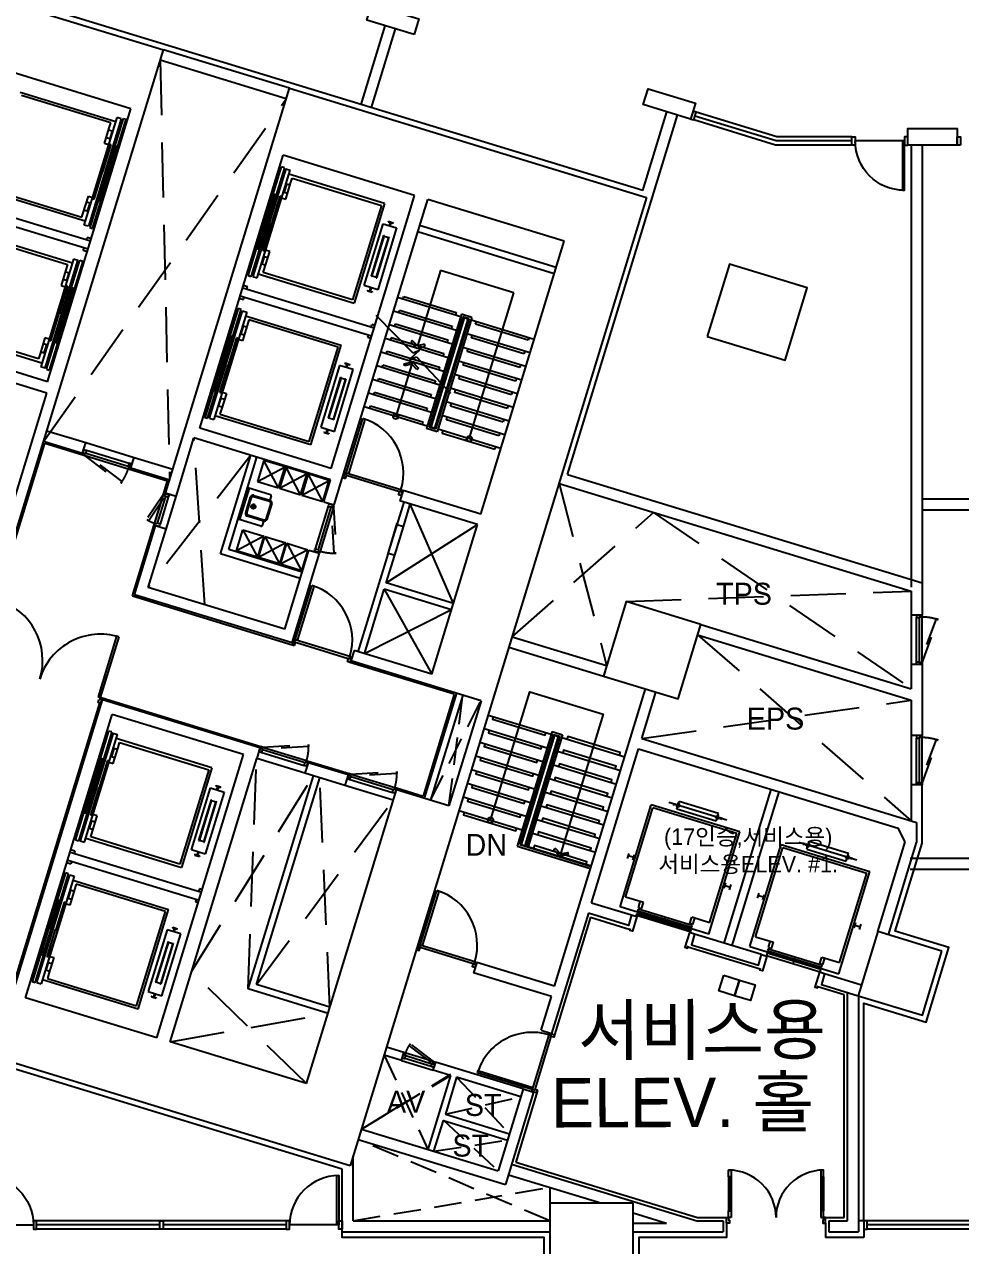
# Model space of a CAD drawing. Header units: millimetres. Extents: x -7448 to 427567, y 91657 to 341328.
# Drawn here: x 177485 to 194532, y 212992 to 235239 of the extents above; entities that cross this region are included whole.
import ezdxf
from ezdxf.enums import TextEntityAlignment as Align

# ---------------------------------------------------------------- set-up
doc = ezdxf.new("R2010")
doc.units = ezdxf.units.MM
doc.header["$LTSCALE"] = 500
doc.header["$MEASUREMENT"] = 0
for name, pattern in [('HID', [2.6, 1.6, -1]), ('HIDDEN', [2, 1, -1]), ('HOON1', [3, 2, -1])]:
    doc.linetypes.add(name, pattern=pattern)
doc.layers.add('e-plan', color=9, linetype='CONTINUOUS')
doc.styles.add('돋움', font='Dotum.ttf')

# ---------------------------------------------------------------- blocks, each defined once
blk = doc.blocks.new('2F 코어')
at = {"layer": 'e-plan'}
for p, q in [((-241600, -21527), (-235097, -23515)), ((-237918, -32743), (-235097, -23515)), ((-235687, -24589), (-238078, -23858)), ((-235058, -31594), (-232802, -24216)), ((-232802, -24216), (-226299, -26205)), ((-237707, -24285), (-235963, -24819)), ((-236054, -24843), (-237680, -24346)), ((-237207, -29562), (-235687, -24589)), ((-236540, -26707), (-235941, -24747)), ((-235863, -24771), (-236462, -26731)), ((-235830, -24765), (-236438, -26754)), ((-236385, -26770), (-235777, -24781)), ((-236082, -24934), (-236054, -24843)), ((-235863, -24771), (-235941, -24747)), ((-235830, -24765), (-235777, -24781)), ((-236171, -25225), (-236082, -24934)), ((-236074, -25137), (-236138, -25118)), ((-236094, -24974), (-236030, -24994)), ((-236030, -24994), (-236074, -25137)), ((-236236, -25728), (-236084, -25231)), ((-236053, -25241), (-236205, -25737)), ((-236095, -25249), (-236171, -25225)), ((-236121, -25763), (-235969, -25266)), ((-235939, -25276), (-236090, -25772)), ((-236084, -25231), (-236053, -25241)), ((-235969, -25266), (-235939, -25276)), ((-234434, -30410), (-232914, -25437)), ((-230523, -26168), (-232914, -25437)), ((-236236, -25729), (-236388, -26226)), ((-236357, -26235), (-236206, -25739)), ((-236122, -25765), (-236273, -26261)), ((-236243, -26270), (-236091, -25774)), ((-236205, -25737), (-236236, -25728)), ((-236206, -25739), (-236236, -25729)), ((-236091, -25774), (-236122, -25765)), ((-236090, -25772), (-236121, -25763)), ((-233555, -27636), (-232946, -25647)), ((-232894, -25663), (-233502, -27652)), ((-232869, -25686), (-233469, -27646)), ((-233390, -27670), (-232791, -25710)), ((-232894, -25663), (-232946, -25647)), ((-232869, -25686), (-232791, -25710)), ((-231069, -26315), (-232813, -25782)), ((-232855, -25965), (-232899, -26108)), ((-232868, -26235), (-232779, -25944)), ((-232791, -25984), (-232855, -25965)), ((-232779, -25944), (-232751, -25853)), ((-232751, -25853), (-231125, -26350)), ((-236519, -26636), (-238263, -26102)), ((-238206, -26067), (-236580, -26564)), ((-236568, -26524), (-236463, -26182)), ((-236463, -26182), (-236387, -26205)), ((-236388, -26226), (-236357, -26235)), ((-233089, -26147), (-233241, -26643)), ((-233210, -26653), (-233058, -26156)), ((-232974, -26182), (-233126, -26678)), ((-233095, -26688), (-232943, -26191)), ((-233058, -26156), (-233089, -26147)), ((-232943, -26191), (-232974, -26182)), ((-232945, -26212), (-232868, -26235)), ((-232899, -26108), (-232835, -26128)), ((-230629, -26515), (-230523, -26168)), ((-230387, -26579), (-230284, -26241)), ((-227797, -27001), (-230284, -26241)), ((-226299, -26205), (-229120, -35433)), ((-236469, -27147), (-238860, -26416)), ((-236425, -27004), (-238816, -26273)), ((-236540, -26433), (-236476, -26452)), ((-236432, -26309), (-236496, -26289)), ((-236476, -26452), (-236432, -26309)), ((-236273, -26261), (-236243, -26270)), ((-231125, -26350), (-231652, -28071)), ((-231069, -26315), (-231624, -28132)), ((-236580, -26564), (-236568, -26524)), ((-233393, -27141), (-233241, -26645)), ((-233211, -26655), (-233362, -27151)), ((-233278, -27177), (-233126, -26680)), ((-233096, -26690), (-233248, -27186)), ((-233241, -26643), (-233210, -26653)), ((-233241, -26645), (-233211, -26655)), ((-233126, -26678), (-233095, -26688)), ((-233126, -26680), (-233096, -26690)), ((-232043, -31141), (-230629, -26515)), ((-231863, -31405), (-230387, -26579)), ((-231442, -27811), (-231097, -26683)), ((-231097, -26683), (-230849, -26759)), ((-230996, -26644), (-230995, -26639)), ((-230995, -26639), (-230910, -26665)), ((-230995, -26647), (-230963, -26660)), ((-230978, -26708), (-230968, -26678)), ((-230968, -26678), (-230964, -26676)), ((-230964, -26676), (-230961, -26664)), ((-230963, -26660), (-230961, -26664)), ((-230962, -26712), (-230953, -26683)), ((-230955, -26679), (-230952, -26667)), ((-230953, -26683), (-230955, -26679)), ((-230948, -26664), (-230952, -26667)), ((-230948, -26664), (-230914, -26672)), ((-230911, -26670), (-230910, -26665)), ((-236752, -27401), (-238497, -26867)), ((-236462, -26731), (-236540, -26707)), ((-236438, -26754), (-236385, -26770)), ((-231307, -27641), (-231080, -26899)), ((-231299, -27644), (-231072, -26901)), ((-230849, -26759), (-231194, -27887)), ((-231080, -26899), (-231072, -26901)), ((-231075, -26909), (-230994, -26934)), ((-230977, -26709), (-230978, -26708)), ((-230977, -26709), (-230963, -26713)), ((-230963, -26713), (-230962, -26712)), ((-227979, -27594), (-230465, -26834)), ((-227944, -27479), (-230430, -26719)), ((-238469, -26928), (-236844, -27425)), ((-236555, -27173), (-236541, -27125)), ((-236497, -26982), (-236482, -26934)), ((-236411, -26956), (-236482, -26934)), ((-233362, -27151), (-233393, -27141)), ((-231219, -27668), (-230992, -26926)), ((-231211, -27670), (-230984, -26928)), ((-230992, -26926), (-230984, -26928)), ((-229318, -31974), (-227797, -27001)), ((-236731, -27329), (-237330, -29289)), ((-237251, -29313), (-236652, -27353)), ((-237227, -29336), (-236619, -27347)), ((-236566, -27363), (-237175, -29352)), ((-236652, -27353), (-236731, -27329)), ((-236619, -27347), (-236566, -27363)), ((-236484, -27195), (-236555, -27173)), ((-233301, -27423), (-233257, -27280)), ((-233248, -27186), (-233278, -27177)), ((-233265, -27534), (-233160, -27192)), ((-233257, -27280), (-233193, -27299)), ((-233160, -27192), (-233237, -27168)), ((-236856, -27465), (-236961, -27808)), ((-236884, -27556), (-236820, -27576)), ((-236820, -27576), (-236864, -27720)), ((-236844, -27425), (-236856, -27465)), ((-233237, -27443), (-233301, -27423)), ((-233277, -27574), (-233265, -27534)), ((-231652, -28071), (-233277, -27574)), ((-230052, -27535), (-230472, -28908)), ((-228713, -27945), (-230052, -27535)), ((-236961, -27808), (-236884, -27831)), ((-236864, -27720), (-236928, -27700)), ((-233637, -27804), (-233566, -27826)), ((-233502, -27652), (-233555, -27636)), ((-233469, -27646), (-233390, -27670)), ((-233368, -27599), (-231624, -28132)), ((-231307, -27641), (-231299, -27644)), ((-231297, -27636), (-231217, -27660)), ((-231219, -27668), (-231211, -27670)), ((-237025, -28310), (-236873, -27813)), ((-236843, -27823), (-236995, -28319)), ((-236910, -28345), (-236759, -27848)), ((-236728, -27858), (-236880, -28354)), ((-236873, -27813), (-236843, -27823)), ((-236759, -27848), (-236728, -27858)), ((-233696, -27995), (-231305, -28726)), ((-233652, -27852), (-231261, -28583)), ((-233639, -28065), (-233624, -28017)), ((-233580, -27874), (-233566, -27826)), ((-231194, -27887), (-231442, -27811)), ((-231380, -27899), (-231382, -27905)), ((-231382, -27905), (-231297, -27931)), ((-231377, -27898), (-231344, -27905)), ((-231344, -27905), (-231340, -27903)), ((-231336, -27891), (-231340, -27903)), ((-231329, -27857), (-231338, -27887)), ((-231338, -27887), (-231336, -27891)), ((-231327, -27894), (-231331, -27906)), ((-231328, -27910), (-231331, -27906)), ((-231328, -27857), (-231329, -27857)), ((-231328, -27857), (-231314, -27861)), ((-231328, -27910), (-231296, -27922)), ((-231323, -27892), (-231327, -27894)), ((-231314, -27862), (-231323, -27892)), ((-231314, -27861), (-231314, -27862)), ((-231295, -27925), (-231297, -27931)), ((-229683, -28380), (-230831, -28029)), ((-230735, -28059), (-230720, -28011)), ((-230720, -28011), (-229764, -28303)), ((-229526, -30603), (-228713, -27945)), ((-233736, -28229), (-234344, -30218)), ((-234291, -30234), (-233683, -28245)), ((-233683, -28245), (-233736, -28229)), ((-233710, -28043), (-233639, -28065)), ((-237026, -28311), (-237177, -28808)), ((-237147, -28817), (-236995, -28321)), ((-236911, -28347), (-237063, -28843)), ((-237032, -28852), (-236880, -28356)), ((-236995, -28321), (-237026, -28311)), ((-236995, -28319), (-237025, -28310)), ((-236880, -28356), (-236911, -28347)), ((-236880, -28354), (-236910, -28345)), ((-234258, -30228), (-233659, -28268)), ((-233580, -28292), (-234180, -30252)), ((-233659, -28268), (-233580, -28292)), ((-233553, -28475), (-233657, -28817)), ((-233602, -28364), (-231858, -28897)), ((-233541, -28435), (-233553, -28475)), ((-231915, -28932), (-233541, -28435)), ((-231227, -28351), (-230556, -29035)), ((-229759, -28629), (-230907, -28278)), ((-230811, -28307), (-230796, -28259)), ((-230796, -28259), (-229840, -28552)), ((-229668, -28332), (-230306, -30417)), ((-229642, -28382), (-230256, -30391)), ((-229621, -28399), (-230229, -30388)), ((-229554, -28420), (-230162, -30409)), ((-229527, -28417), (-230141, -30426)), ((-229477, -28391), (-230114, -30476)), ((-229764, -28303), (-229779, -28351)), ((-229477, -28391), (-229668, -28332)), ((-229621, -28399), (-229645, -28392)), ((-229527, -28417), (-229642, -28382)), ((-229554, -28420), (-229621, -28399)), ((-229530, -28427), (-229554, -28420)), ((-228344, -28790), (-229492, -28439)), ((-229411, -28516), (-229396, -28468)), ((-239052, -28684), (-237308, -29218)), ((-237370, -29146), (-238996, -28649)), ((-233645, -28547), (-233689, -28690)), ((-233689, -28690), (-233625, -28710)), ((-233581, -28566), (-233645, -28547)), ((-231314, -28567), (-231299, -28519)), ((-231247, -28535), (-231299, -28519)), ((-229835, -28878), (-230983, -28527)), ((-230887, -28556), (-230872, -28508)), ((-230872, -28508), (-229916, -28801)), ((-229840, -28552), (-229855, -28600)), ((-229697, -28648), (-229721, -28641)), ((-229606, -28676), (-229630, -28668)), ((-228420, -29038), (-229568, -28687)), ((-228454, -28808), (-229411, -28516)), ((-237207, -29562), (-239598, -28831)), ((-237253, -28764), (-237342, -29055)), ((-237222, -28891), (-237286, -28871)), ((-237266, -29034), (-237222, -28891)), ((-237176, -28787), (-237253, -28764)), ((-237177, -28808), (-237147, -28817)), ((-237063, -28843), (-237032, -28852)), ((-233878, -28729), (-234030, -29225)), ((-233999, -29235), (-233848, -28738)), ((-233763, -28764), (-233915, -29260)), ((-233885, -29270), (-233733, -28773)), ((-233848, -28738), (-233878, -28729)), ((-233733, -28773), (-233763, -28764)), ((-233657, -28817), (-233734, -28794)), ((-232414, -30714), (-231858, -28897)), ((-231372, -28758), (-231358, -28710)), ((-231320, -28774), (-231372, -28758)), ((-229911, -29126), (-231059, -28775)), ((-230963, -28805), (-230948, -28757)), ((-230948, -28757), (-229992, -29049)), ((-230564, -28811), (-230592, -28837)), ((-230592, -28837), (-230485, -28951)), ((-230472, -28908), (-230564, -28811)), ((-230485, -28951), (-230329, -28918)), ((-230341, -28879), (-230472, -28908)), ((-230329, -28918), (-230341, -28879)), ((-229916, -28801), (-229931, -28848)), ((-229773, -28897), (-229797, -28889)), ((-229682, -28924), (-229706, -28917)), ((-229487, -28764), (-229472, -28717)), ((-228530, -29057), (-229487, -28764)), ((-228440, -28760), (-228454, -28808)), ((-237218, -29768), (-239704, -29008)), ((-237342, -29055), (-237370, -29146)), ((-237330, -29015), (-237266, -29034)), ((-232441, -30653), (-231915, -28932)), ((-229987, -29375), (-231135, -29024)), ((-231039, -29053), (-231024, -29005)), ((-231024, -29005), (-230068, -29298)), ((-230430, -28986), (-230613, -29156)), ((-230613, -29156), (-230488, -29108)), ((-230556, -29035), (-230430, -28986)), ((-230488, -29108), (-229871, -29769)), ((-229992, -29049), (-230007, -29097)), ((-229849, -29145), (-229873, -29138)), ((-228496, -29287), (-229644, -28936)), ((-229563, -29013), (-229548, -28965)), ((-228606, -29305), (-229563, -29013)), ((-228516, -29009), (-228530, -29057)), ((-237251, -29313), (-237330, -29289)), ((-237227, -29336), (-237175, -29352)), ((-234182, -29723), (-234031, -29227)), ((-234000, -29237), (-234152, -29733)), ((-234068, -29759), (-233916, -29262)), ((-233885, -29272), (-234037, -29768)), ((-234031, -29227), (-234000, -29237)), ((-234030, -29225), (-233999, -29235)), ((-233916, -29262), (-233885, -29272)), ((-233915, -29260), (-233885, -29270)), ((-231887, -29265), (-232232, -30393)), ((-231983, -30469), (-231638, -29341)), ((-231638, -29341), (-231887, -29265)), ((-231786, -29226), (-231784, -29221)), ((-231784, -29221), (-231699, -29247)), ((-231784, -29229), (-231752, -29242)), ((-231767, -29290), (-231758, -29260)), ((-231766, -29291), (-231767, -29290)), ((-231766, -29291), (-231753, -29295)), ((-231758, -29260), (-231754, -29258)), ((-231754, -29258), (-231750, -29246)), ((-231753, -29295), (-231752, -29294)), ((-231752, -29242), (-231750, -29246)), ((-231752, -29294), (-231743, -29265)), ((-231745, -29261), (-231741, -29249)), ((-231743, -29265), (-231745, -29261)), ((-231737, -29246), (-231741, -29249)), ((-231737, -29246), (-231704, -29254)), ((-231701, -29252), (-231699, -29247)), ((-230063, -29623), (-231211, -29273)), ((-231115, -29302), (-231100, -29254)), ((-231100, -29254), (-230144, -29546)), ((-230561, -29199), (-230865, -30194)), ((-230713, -29234), (-230561, -29199)), ((-230704, -29271), (-230713, -29234)), ((-230574, -29242), (-230704, -29271)), ((-230482, -29339), (-230574, -29242)), ((-230561, -29199), (-230450, -29314)), ((-230450, -29314), (-230482, -29339)), ((-230068, -29298), (-230083, -29346)), ((-229758, -29173), (-229782, -29166)), ((-228572, -29536), (-229720, -29185)), ((-229639, -29262), (-229624, -29214)), ((-228682, -29554), (-229639, -29262)), ((-228592, -29258), (-228606, -29305)), ((-231869, -29481), (-232096, -30223)), ((-231862, -29483), (-232089, -30226)), ((-231781, -29508), (-232008, -30250)), ((-231774, -29510), (-232001, -30252)), ((-231869, -29481), (-231862, -29483)), ((-231864, -29491), (-231784, -29516)), ((-231781, -29508), (-231774, -29510)), ((-230139, -29872), (-231287, -29521)), ((-231191, -29551), (-231176, -29503)), ((-231176, -29503), (-230220, -29795)), ((-230144, -29546), (-230159, -29594)), ((-229925, -29394), (-229949, -29387)), ((-229834, -29422), (-229858, -29414)), ((-228648, -29784), (-229796, -29433)), ((-229715, -29510), (-229700, -29463)), ((-228758, -29803), (-229715, -29510)), ((-228668, -29506), (-228682, -29554)), ((-238051, -32493), (-237218, -29768)), ((-234152, -29733), (-234182, -29723)), ((-234037, -29768), (-234068, -29759)), ((-233950, -29774), (-234039, -30065)), ((-234026, -29750), (-233950, -29774)), ((-230215, -30121), (-231363, -29770)), ((-231267, -29799), (-231252, -29751)), ((-231252, -29751), (-230296, -30044)), ((-230220, -29795), (-230235, -29843)), ((-230001, -29642), (-230025, -29635)), ((-229910, -29670), (-229934, -29663)), ((-228724, -30033), (-229872, -29682)), ((-229791, -29759), (-229776, -29711)), ((-228835, -30051), (-229791, -29759)), ((-228744, -29755), (-228758, -29803)), ((-234091, -30005), (-234047, -29862)), ((-234027, -30025), (-234091, -30005)), ((-234047, -29862), (-233983, -29881)), ((-230291, -30369), (-231439, -30019)), ((-231343, -30048), (-231328, -30000)), ((-231328, -30000), (-230372, -30292)), ((-230077, -29891), (-230101, -29884)), ((-229986, -29919), (-230010, -29912)), ((-228800, -30281), (-229948, -29931)), ((-229867, -30008), (-229852, -29960)), ((-228911, -30300), (-229867, -30008)), ((-228820, -30004), (-228835, -30051)), ((-234291, -30234), (-234344, -30218)), ((-234258, -30228), (-234180, -30252)), ((-232414, -30714), (-234158, -30181)), ((-234039, -30065), (-234067, -30156)), ((-234067, -30156), (-232441, -30653)), ((-232096, -30223), (-232089, -30226)), ((-232086, -30218), (-232006, -30242)), ((-232008, -30250), (-232001, -30252)), ((-231766, -31226), (-231462, -30231)), ((-231427, -30252), (-231722, -31218)), ((-231462, -30231), (-231424, -30243)), ((-231424, -30243), (-231427, -30252)), ((-230296, -30044), (-230311, -30092)), ((-230153, -30140), (-230177, -30132)), ((-230062, -30168), (-230086, -30160)), ((-228876, -30530), (-230024, -30179)), ((-229943, -30256), (-229928, -30208)), ((-228896, -30252), (-228911, -30300)), ((-232043, -31141), (-234434, -30410)), ((-232232, -30393), (-231983, -30469)), ((-232125, -30473), (-232129, -30485)), ((-232118, -30439), (-232127, -30469)), ((-232127, -30469), (-232125, -30473)), ((-232116, -30476), (-232120, -30488)), ((-232117, -30439), (-232118, -30439)), ((-232117, -30439), (-232104, -30443)), ((-232112, -30474), (-232116, -30476)), ((-232103, -30444), (-232112, -30474)), ((-232104, -30443), (-232103, -30444)), ((-230372, -30292), (-230387, -30340)), ((-230114, -30476), (-230306, -30417)), ((-230141, -30426), (-230256, -30391)), ((-230229, -30388), (-230253, -30381)), ((-230162, -30409), (-230229, -30388)), ((-230138, -30416), (-230162, -30409)), ((-228952, -30779), (-230100, -30428)), ((-230019, -30505), (-230004, -30457)), ((-228987, -30549), (-229943, -30256)), ((-237898, -32781), (-237257, -30683)), ((-237257, -30683), (-235019, -31367)), ((-236511, -30671), (-235631, -30940)), ((-234866, -31653), (-234540, -30587)), ((-232054, -31347), (-234540, -30587)), ((-232169, -30481), (-232171, -30487)), ((-232171, -30487), (-232086, -30513)), ((-232166, -30480), (-232133, -30487)), ((-232133, -30487), (-232129, -30485)), ((-232118, -30492), (-232120, -30488)), ((-232118, -30492), (-232086, -30504)), ((-232084, -30507), (-232086, -30513)), ((-229063, -30797), (-230019, -30505)), ((-228972, -30501), (-228987, -30549)), ((-236569, -30893), (-236539, -30798)), ((-236540, -30902), (-236569, -30893)), ((-236527, -30859), (-236540, -30902)), ((-236540, -30902), (-235737, -31148)), ((-236539, -30798), (-236511, -30807)), ((-236512, -30864), (-236527, -30859)), ((-236496, -30811), (-236512, -30864)), ((-236512, -30864), (-235738, -31100)), ((-236511, -30807), (-236511, -30807)), ((-236511, -30807), (-236496, -30811)), ((-236496, -30811), (-235722, -31048)), ((-234057, -32700), (-233507, -30902)), ((-229048, -30749), (-229063, -30797)), ((-235722, -31048), (-235738, -31100)), ((-235738, -31100), (-235723, -31105)), ((-235723, -31105), (-235737, -31148)), ((-235707, -31052), (-235722, -31048)), ((-235708, -31157), (-235679, -31061)), ((-235679, -31061), (-235707, -31052)), ((-235707, -31052), (-235707, -31052)), ((-233907, -32620), (-233393, -30937)), ((-233265, -30997), (-233382, -31380)), ((-233382, -31380), (-232882, -31114)), ((-232999, -31497), (-233265, -30997)), ((-232882, -31114), (-233265, -30997)), ((-232999, -31497), (-232882, -31114)), ((-232863, -31120), (-232980, -31503)), ((-232597, -31620), (-232863, -31120)), ((-232481, -31237), (-232863, -31120)), ((-235737, -31148), (-235708, -31157)), ((-235089, -31595), (-235019, -31367)), ((-232980, -31503), (-232481, -31237)), ((-232597, -31620), (-232481, -31237)), ((-232461, -31243), (-232578, -31626)), ((-232578, -31626), (-232079, -31360)), ((-232196, -31743), (-232461, -31243)), ((-232079, -31360), (-232461, -31243)), ((-232196, -31743), (-232079, -31360)), ((-232177, -31748), (-232054, -31347)), ((-231795, -31217), (-231824, -31312)), ((-231824, -31312), (-231781, -31326)), ((-231766, -31226), (-231795, -31217)), ((-231781, -31326), (-231765, -31273)), ((-231779, -31269), (-231766, -31226)), ((-231765, -31273), (-231779, -31269)), ((-230771, -31530), (-231766, -31226)), ((-231728, -31237), (-231766, -31226)), ((-230799, -31568), (-231765, -31273)), ((-231722, -31218), (-231728, -31237)), ((-233738, -32066), (-233562, -31492)), ((-233534, -31501), (-233709, -32075)), ((-233562, -31492), (-233146, -31619)), ((-233382, -31380), (-232999, -31497)), ((-232980, -31503), (-232597, -31620)), ((-231985, -31807), (-231863, -31405)), ((-230815, -31621), (-230799, -31568)), ((-230799, -31568), (-230785, -31573)), ((-230733, -31541), (-230792, -31733)), ((-230785, -31573), (-230771, -31530)), ((-230743, -31538), (-230772, -31634)), ((-230771, -31530), (-230743, -31538)), ((-229318, -31974), (-230733, -31541)), ((-235661, -33465), (-235089, -31595)), ((-235098, -31624), (-235256, -32140)), ((-235059, -31651), (-235208, -32139)), ((-235007, -31667), (-235156, -32155)), ((-235098, -31624), (-235089, -31595)), ((-235055, -31637), (-235098, -31624)), ((-235089, -31595), (-234994, -31624)), ((-235059, -31651), (-235055, -31637)), ((-235007, -31667), (-235059, -31651)), ((-234866, -31653), (-235058, -31594)), ((-235048, -32246), (-234866, -31653)), ((-235002, -31653), (-235007, -31667)), ((-234994, -31624), (-235002, -31653)), ((-235002, -31653), (-235002, -31653)), ((-233598, -31952), (-233554, -31808)), ((-233554, -31808), (-233511, -31665)), ((-233535, -31814), (-233491, -31671)), ((-233442, -31783), (-233475, -31888)), ((-233454, -31651), (-233162, -31740)), ((-233448, -31632), (-233156, -31721)), ((-233142, -31777), (-233230, -32064)), ((-233123, -31783), (-233211, -32070)), ((-233133, -31644), (-233156, -31721)), ((-232578, -31626), (-232196, -31743)), ((-232177, -31748), (-231985, -31807)), ((-232084, -31787), (-232093, -31816)), ((-231988, -31816), (-232084, -31787)), ((-230842, -32172), (-230715, -31756)), ((-230772, -31634), (-230815, -31621)), ((-229376, -32165), (-230792, -31733)), ((-230727, -32207), (-230600, -31791)), ((-229815, -33600), (-230600, -31791)), ((-233579, -31957), (-233535, -31814)), ((-233273, -32103), (-233565, -32014)), ((-233268, -32084), (-233559, -31995)), ((-233511, -31821), (-233405, -31854)), ((-232097, -31830), (-232334, -32605)), ((-232045, -31846), (-232281, -32621)), ((-231997, -31845), (-232243, -32648)), ((-232093, -31816), (-232097, -31830)), ((-232097, -31830), (-232045, -31846)), ((-232093, -31816), (-232093, -31816)), ((-232045, -31846), (-232040, -31832)), ((-232040, -31832), (-231997, -31845)), ((-231997, -31845), (-231988, -31816)), ((-235623, -33445), (-235239, -32187)), ((-235374, -33312), (-235048, -32246)), ((-235256, -32140), (-235265, -32169)), ((-235265, -32169), (-235169, -32198)), ((-235213, -32153), (-235256, -32140)), ((-235048, -32246), (-235239, -32187)), ((-235208, -32139), (-235213, -32153)), ((-235156, -32155), (-235208, -32139)), ((-235169, -32198), (-235160, -32169)), ((-235160, -32169), (-235156, -32155)), ((-235160, -32169), (-235160, -32169)), ((-233322, -32193), (-233738, -32066)), ((-233273, -32103), (-233297, -32180)), ((-231039, -33226), (-229376, -32165)), ((-230843, -32140), (-231018, -32714)), ((-231009, -32717), (-230833, -32143)), ((-230885, -32724), (-230727, -32207)), ((-230833, -32143), (-230843, -32140)), ((-230727, -32207), (-230842, -32172)), ((-230210, -34891), (-229376, -32165)), ((-233768, -32642), (-233651, -32260)), ((-233268, -32377), (-233768, -32642)), ((-233651, -32260), (-233385, -32759)), ((-233651, -32260), (-233268, -32377)), ((-233268, -32377), (-233385, -32759)), ((-233366, -32765), (-233249, -32383)), ((-233249, -32383), (-232983, -32882)), ((-233249, -32383), (-232866, -32500)), ((-232604, -33145), (-234057, -32700)), ((-232568, -33030), (-233907, -32620)), ((-233385, -32759), (-233768, -32642)), ((-232866, -32500), (-233366, -32765)), ((-232866, -32500), (-232983, -32882)), ((-232964, -32888), (-232847, -32505)), ((-232465, -32622), (-232964, -32888)), ((-232887, -34072), (-232446, -32628)), ((-232847, -32505), (-232582, -33005)), ((-232847, -32505), (-232465, -32622)), ((-232754, -34322), (-232254, -32687)), ((-232465, -32622), (-232582, -33005)), ((-232446, -32628), (-232254, -32687)), ((-232347, -32648), (-232338, -32619)), ((-232251, -32677), (-232347, -32648)), ((-232338, -32619), (-232334, -32605)), ((-232338, -32619), (-232338, -32619)), ((-232334, -32605), (-232281, -32621)), ((-232281, -32621), (-232286, -32635)), ((-232286, -32635), (-232243, -32648)), ((-232243, -32648), (-232251, -32677)), ((-231548, -34482), (-231000, -32688)), ((-231000, -32688), (-230885, -32724)), ((-232983, -32882), (-233366, -32765)), ((-232582, -33005), (-232964, -32888)), ((-231039, -33226), (-230885, -32724)), ((-231018, -32714), (-231009, -32717)), ((-232887, -34072), (-235374, -33312)), ((-232696, -34267), (-232392, -33272)), ((-232356, -33293), (-232652, -34259)), ((-232392, -33272), (-232353, -33284)), ((-232353, -33284), (-232356, -33293)), ((-231434, -34517), (-231074, -33340)), ((-231074, -33340), (-230210, -34891)), ((-229850, -33715), (-231074, -33340)), ((-229815, -33600), (-231039, -33226)), ((-235661, -33465), (-232754, -34354)), ((-232754, -34322), (-235623, -33445)), ((-229850, -33715), (-231434, -34517)), ((-235948, -34198), (-236285, -35302)), ((-236242, -35316), (-235905, -34211)), ((-235905, -34211), (-235948, -34198)), ((-232724, -34258), (-232754, -34354)), ((-232696, -34267), (-232724, -34258)), ((-232652, -34259), (-232657, -34278)), ((-232754, -34354), (-232711, -34367)), ((-232711, -34367), (-232694, -34314)), ((-232709, -34310), (-232696, -34267)), ((-232694, -34314), (-232709, -34310)), ((-231701, -34571), (-232696, -34267)), ((-232657, -34278), (-232696, -34267)), ((-231729, -34609), (-232694, -34314)), ((-231625, -34458), (-231683, -34649)), ((-230210, -34891), (-231625, -34458)), ((-231745, -34662), (-231729, -34609)), ((-231702, -34675), (-231745, -34662)), ((-231729, -34609), (-231714, -34614)), ((-231714, -34614), (-231701, -34571)), ((-231672, -34580), (-231702, -34675)), ((-229799, -35257), (-231702, -34675)), ((-231701, -34571), (-231672, -34580)), ((-229312, -35374), (-231683, -34649)), ((-238196, -41860), (-236208, -35357)), ((-236286, -35407), (-236270, -35354)), ((-236285, -35302), (-236242, -35316)), ((-236270, -35354), (-236255, -35359)), ((-236255, -35359), (-236242, -35316)), ((-236214, -35324), (-236243, -35420)), ((-236242, -35316), (-236214, -35324)), ((-236214, -35324), (-233321, -36209)), ((-233339, -36235), (-236208, -35357)), ((-229799, -35257), (-230366, -37112)), ((-229761, -35237), (-230346, -37150)), ((-229646, -35272), (-230231, -37185)), ((-238225, -41852), (-236257, -35416)), ((-236243, -35420), (-236286, -35407)), ((-229312, -35374), (-229896, -37287)), ((-229120, -35433), (-229705, -37346)), ((-237606, -40786), (-236027, -35622)), ((-233637, -36353), (-236027, -35622)), ((-236698, -37916), (-236089, -35927)), ((-236037, -35943), (-236645, -37932)), ((-236012, -35966), (-236612, -37927)), ((-236533, -37951), (-235934, -35990)), ((-236037, -35943), (-236089, -35927)), ((-236012, -35966), (-235934, -35990)), ((-235998, -36245), (-236042, -36388)), ((-236011, -36516), (-235922, -36224)), ((-235934, -36265), (-235998, -36245)), ((-234212, -36595), (-235956, -36062)), ((-235922, -36224), (-235894, -36133)), ((-235894, -36133), (-234268, -36630)), ((-233339, -36235), (-233398, -36426)), ((-233321, -36209), (-233350, -36304)), ((-233292, -36218), (-233321, -36209)), ((-233305, -36261), (-233292, -36218)), ((-233291, -36265), (-233305, -36261)), ((-233292, -36218), (-232489, -36463)), ((-236232, -36427), (-236384, -36924)), ((-236353, -36933), (-236201, -36437)), ((-236117, -36462), (-236269, -36959)), ((-236238, -36968), (-236086, -36472)), ((-236201, -36437), (-236232, -36427)), ((-236086, -36472), (-236117, -36462)), ((-236042, -36388), (-235978, -36408)), ((-235215, -41517), (-233637, -36353)), ((-234976, -41590), (-233398, -36426)), ((-233398, -36426), (-233398, -36426)), ((-232518, -36695), (-233398, -36426)), ((-233350, -36304), (-233321, -36313)), ((-233321, -36313), (-233321, -36313)), ((-233321, -36313), (-233307, -36318)), ((-233307, -36318), (-233291, -36265)), ((-233307, -36318), (-232532, -36554)), ((-233291, -36265), (-232516, -36502)), ((-232502, -36506), (-232489, -36463)), ((-232489, -36463), (-232460, -36472)), ((-232460, -36472), (-232489, -36568)), ((-232460, -36472), (-231714, -36700)), ((-236088, -36492), (-236011, -36516)), ((-234268, -36630), (-234795, -38351)), ((-234212, -36595), (-234767, -38412)), ((-232532, -36554), (-232516, -36502)), ((-232518, -36559), (-232532, -36554)), ((-232459, -36504), (-232518, -36695)), ((-232489, -36568), (-232518, -36559)), ((-232518, -36559), (-232518, -36559)), ((-231791, -36917), (-232518, -36695)), ((-232516, -36502), (-232502, -36506)), ((-231733, -36726), (-232459, -36504)), ((-231714, -36700), (-231743, -36796)), ((-231685, -36709), (-231714, -36700)), ((-236536, -37422), (-236384, -36925)), ((-236384, -36924), (-236353, -36933)), ((-236384, -36925), (-236354, -36935)), ((-234139, -36924), (-234138, -36919)), ((-234138, -36919), (-234053, -36945)), ((-234138, -36927), (-234106, -36940)), ((-233552, -40624), (-232365, -36742)), ((-233402, -40544), (-232250, -36777)), ((-231733, -36726), (-231791, -36917)), ((-231791, -36917), (-231791, -36917)), ((-230911, -37186), (-231791, -36917)), ((-231743, -36796), (-231715, -36804)), ((-231715, -36804), (-231715, -36804)), ((-231715, -36804), (-231700, -36809)), ((-231700, -36809), (-231684, -36756)), ((-231700, -36809), (-230926, -37046)), ((-231699, -36752), (-231685, -36709)), ((-231684, -36756), (-231699, -36752)), ((-231685, -36709), (-230882, -36954)), ((-231684, -36756), (-230910, -36993)), ((-236354, -36935), (-236505, -37431)), ((-236421, -37457), (-236269, -36961)), ((-236239, -36970), (-236391, -37466)), ((-236269, -36959), (-236238, -36968)), ((-236269, -36961), (-236239, -36970)), ((-234585, -38091), (-234240, -36963)), ((-233992, -37039), (-234337, -38167)), ((-234240, -36963), (-233992, -37039)), ((-234121, -36988), (-234111, -36958)), ((-234120, -36989), (-234121, -36988)), ((-234120, -36989), (-234106, -36993)), ((-234111, -36958), (-234107, -36956)), ((-234107, -36956), (-234104, -36944)), ((-234106, -36940), (-234104, -36944)), ((-234106, -36993), (-234105, -36993)), ((-234105, -36993), (-234096, -36963)), ((-234098, -36959), (-234095, -36947)), ((-234096, -36963), (-234098, -36959)), ((-234091, -36945), (-234095, -36947)), ((-234091, -36945), (-234057, -36952)), ((-234054, -36950), (-234053, -36945)), ((-232490, -42350), (-230853, -36995)), ((-230926, -37046), (-230910, -36993)), ((-230911, -37050), (-230926, -37046)), ((-230883, -37059), (-230911, -37050)), ((-230911, -37050), (-230911, -37050)), ((-230910, -36993), (-230895, -36997)), ((-230895, -36997), (-230882, -36954)), ((-230854, -36963), (-230883, -37059)), ((-230882, -36954), (-230854, -36963)), ((-230854, -36963), (-230366, -37112)), ((-229896, -37287), (-230853, -36995)), ((-234450, -37921), (-234223, -37179)), ((-234442, -37924), (-234215, -37182)), ((-234362, -37948), (-234135, -37206)), ((-234354, -37951), (-234127, -37209)), ((-234223, -37179), (-234215, -37182)), ((-234218, -37189), (-234137, -37214)), ((-234135, -37206), (-234127, -37209)), ((-229705, -37346), (-231693, -43848)), ((-236505, -37431), (-236536, -37422)), ((-236444, -37703), (-236400, -37560)), ((-236391, -37466), (-236421, -37457)), ((-236408, -37814), (-236303, -37472)), ((-236400, -37560), (-236336, -37580)), ((-236303, -37472), (-236380, -37449)), ((-236380, -37723), (-236444, -37703)), ((-236420, -37854), (-236408, -37814)), ((-236645, -37932), (-236698, -37916)), ((-236612, -37927), (-236533, -37951)), ((-236511, -37879), (-234767, -38412)), ((-234795, -38351), (-236420, -37854)), ((-234450, -37921), (-234442, -37924)), ((-234440, -37916), (-234360, -37941)), ((-234362, -37948), (-234354, -37951)), ((-236795, -38132), (-234404, -38863)), ((-236780, -38084), (-236709, -38106)), ((-236709, -38106), (-236723, -38154)), ((-234337, -38167), (-234585, -38091)), ((-234523, -38180), (-234525, -38185)), ((-234525, -38185), (-234440, -38211)), ((-234520, -38178), (-234487, -38185)), ((-234487, -38185), (-234483, -38183)), ((-234479, -38171), (-234483, -38183)), ((-234472, -38137), (-234481, -38167)), ((-234481, -38167), (-234479, -38171)), ((-234470, -38174), (-234474, -38186)), ((-234471, -38190), (-234474, -38186)), ((-234471, -38137), (-234472, -38137)), ((-234471, -38137), (-234457, -38141)), ((-234471, -38190), (-234439, -38203)), ((-234466, -38172), (-234470, -38174)), ((-234457, -38142), (-234466, -38172)), ((-234457, -38141), (-234457, -38142)), ((-234438, -38206), (-234440, -38211)), ((-236853, -38323), (-236782, -38345)), ((-236839, -38276), (-234448, -39006)), ((-236767, -38297), (-236782, -38345)), ((-236879, -38509), (-237487, -40498)), ((-237434, -40514), (-236826, -38525)), ((-237401, -40509), (-236802, -38548)), ((-236723, -38572), (-237323, -40533)), ((-236826, -38525), (-236879, -38509)), ((-236802, -38548), (-236723, -38572)), ((-236745, -38644), (-235001, -39177)), ((-236788, -38827), (-236832, -38970)), ((-236696, -38755), (-236800, -39098)), ((-236724, -38847), (-236788, -38827)), ((-236683, -38715), (-236696, -38755)), ((-235058, -39212), (-236683, -38715)), ((-234442, -38799), (-234457, -38847)), ((-234390, -38815), (-234442, -38799)), ((-237021, -39009), (-237173, -39506)), ((-237142, -39515), (-236991, -39019)), ((-236906, -39044), (-237058, -39541)), ((-237028, -39550), (-236876, -39054)), ((-236991, -39019), (-237021, -39009)), ((-236876, -39054), (-236906, -39044)), ((-236800, -39098), (-236877, -39074)), ((-236832, -38970), (-236768, -38990)), ((-234501, -38990), (-234515, -39038)), ((-234463, -39054), (-234515, -39038)), ((-235584, -40933), (-235058, -39212)), ((-235557, -40994), (-235001, -39177)), ((-237325, -40004), (-237174, -39507)), ((-237143, -39517), (-237295, -40013)), ((-237211, -40039), (-237059, -39543)), ((-237028, -39552), (-237180, -40048)), ((-237174, -39507), (-237143, -39517)), ((-237173, -39506), (-237142, -39515)), ((-237059, -39543), (-237028, -39552)), ((-237058, -39541), (-237028, -39550)), ((-235030, -39545), (-235375, -40673)), ((-234781, -39621), (-235030, -39545)), ((-234929, -39506), (-234927, -39501)), ((-234927, -39501), (-234842, -39527)), ((-234927, -39509), (-234895, -39522)), ((-234910, -39570), (-234901, -39540)), ((-234909, -39571), (-234910, -39570)), ((-234909, -39571), (-234896, -39575)), ((-234901, -39540), (-234897, -39538)), ((-234897, -39538), (-234893, -39526)), ((-234896, -39575), (-234895, -39575)), ((-234895, -39522), (-234893, -39526)), ((-234895, -39575), (-234886, -39545)), ((-234888, -39541), (-234884, -39529)), ((-234886, -39545), (-234888, -39541)), ((-234880, -39527), (-234884, -39529)), ((-234880, -39527), (-234847, -39534)), ((-234844, -39532), (-234842, -39527)), ((-235012, -39761), (-235239, -40504)), ((-235005, -39764), (-235232, -40506)), ((-234924, -39788), (-235151, -40530)), ((-234917, -39791), (-235144, -40533)), ((-235126, -40749), (-234781, -39621)), ((-235012, -39761), (-235005, -39764)), ((-235007, -39771), (-234927, -39796)), ((-234924, -39788), (-234917, -39791)), ((-237295, -40013), (-237325, -40004)), ((-237180, -40048), (-237211, -40039)), ((-237169, -40031), (-237093, -40054)), ((-237234, -40285), (-237190, -40142)), ((-237190, -40142), (-237126, -40162)), ((-237093, -40054), (-237182, -40346)), ((-235557, -40994), (-237301, -40461)), ((-237170, -40305), (-237234, -40285)), ((-237182, -40346), (-237210, -40436)), ((-237210, -40436), (-235584, -40933)), ((-237434, -40514), (-237487, -40498)), ((-237401, -40509), (-237323, -40533)), ((-235375, -40673), (-235126, -40749)), ((-235239, -40504), (-235232, -40506)), ((-235229, -40498), (-235149, -40523)), ((-235151, -40530), (-235144, -40533)), ((-232098, -41069), (-233552, -40624)), ((-232063, -40954), (-233402, -40544)), ((-235215, -41517), (-237606, -40786)), ((-235312, -40762), (-235314, -40767)), ((-235314, -40767), (-235229, -40793)), ((-235309, -40760), (-235276, -40767)), ((-235276, -40767), (-235272, -40765)), ((-235268, -40753), (-235272, -40765)), ((-235261, -40719), (-235270, -40749)), ((-235270, -40749), (-235268, -40753)), ((-235259, -40756), (-235263, -40768)), ((-235261, -40772), (-235263, -40768)), ((-235260, -40719), (-235261, -40719)), ((-235261, -40772), (-235229, -40785)), ((-235260, -40719), (-235247, -40723)), ((-235255, -40754), (-235259, -40756)), ((-235246, -40724), (-235255, -40754)), ((-235247, -40723), (-235246, -40724)), ((-235227, -40788), (-235229, -40793)), ((-232490, -42350), (-234976, -41590)), ((-231693, -43848), (-238196, -41860))]:
    blk.add_line(p, q, dxfattribs=at)
at = {"layer": 'e-plan', "ltscale": 0.5}
for p, q in [((-232802, -24216), (-235097, -23515)), ((-232860, -24408), (-235156, -23706)), ((-237219, -30454), (-236511, -30671)), ((-237277, -30645), (-236569, -30862)), ((-236569, -30862), (-236511, -30671)), ((-235690, -31131), (-235631, -30940)), ((-235690, -31131), (-234982, -31347)), ((-235631, -30940), (-234923, -31156))]:
    blk.add_line(p, q, dxfattribs=at)
at = {"layer": 'e-plan', "linetype": 'HOON1'}
for p, q in [((-235156, -23706), (-234984, -31355)), ((-237280, -30654), (-232860, -24408)), ((-234341, -33628), (-234540, -30587)), ((-233507, -30902), (-235374, -33312)), ((-233552, -40624), (-233398, -36426)), ((-234585, -40308), (-232365, -36742)), ((-232063, -40954), (-232250, -36777)), ((-233402, -40544), (-230911, -37186)), ((-232490, -42350), (-234585, -40308)), ((-234976, -41590), (-232101, -41078))]:
    blk.add_line(p, q, dxfattribs=at)
at = {"layer": 'e-plan', "linetype": 'HIDDEN'}
for p, q in [((-236515, -30871), (-236540, -30902)), ((-236540, -30902), (-235873, -31412)), ((-235849, -31380), (-236515, -30871)), ((-235873, -31412), (-235849, -31380)), ((-235098, -31624), (-235400, -32071)), ((-235368, -32094), (-235066, -31648)), ((-235066, -31648), (-235098, -31624)), ((-232037, -31848), (-231997, -31845)), ((-231989, -32685), (-232037, -31848)), ((-231997, -31845), (-231949, -32684)), ((-235400, -32071), (-235368, -32094)), ((-231949, -32684), (-231989, -32685)), ((-233292, -36218), (-232453, -36170)), ((-233289, -36257), (-233292, -36218)), ((-232453, -36210), (-233289, -36257)), ((-232453, -36170), (-232453, -36210)), ((-231685, -36709), (-230847, -36661)), ((-230846, -36701), (-231683, -36749)), ((-230847, -36661), (-230846, -36701)), ((-231683, -36749), (-231685, -36709))]:
    blk.add_line(p, q, dxfattribs=at)
at = {"layer": 'e-plan', "linetype": 'HOON1', "ltscale": 0.5}
for p, q in [((-229896, -37287), (-229646, -35272)), ((-230231, -37185), (-229312, -35374))]:
    blk.add_line(p, q, dxfattribs=at)
at = {"layer": 'e-plan'}
for centre, radius in [((-230865, -30194), 50), ((-229526, -30603), 50), ((-233459, -31837), 40)]:
    blk.add_circle(centre, radius, dxfattribs=at)
for centre, radius, start, end in [((-230994, -26645), 2.5, 163, 249.5907), ((-230914, -26669), 2.5, 256.4093, 343), ((-231378, -27900), 2.5, 76.4093, 163), ((-231297, -27925), 2.5, 343, 69.5907), ((-231783, -29227), 2.5, 163, 249.5907), ((-231703, -29251), 2.5, 256.4093, 343), ((-231766, -31226), 1040, 343, 73), ((-232167, -30482), 2.5, 76.4093, 163), ((-232087, -30507), 2.5, 343, 69.5907), ((-233463, -31679), 50, 73, 163), ((-233463, -31679), 30, 73, 163), ((-233171, -31769), 30, 343, 73), ((-233171, -31769), 50, 343, 73), ((-233152, -31638), 20, 343, 73), ((-233550, -31966), 50, 163, 253), ((-233550, -31966), 30, 163, 253), ((-233316, -32174), 20, 253, 343), ((-233259, -32055), 50, 253, 343), ((-233259, -32055), 30, 253, 343), ((-232696, -34267), 1040, 343, 73), ((-238451, -34640), 1155, 343, 73), ((-236242, -35316), 1155, 73, 163), ((-234137, -36925), 2.5, 163, 249.5907), ((-234057, -36950), 2.5, 256.4093, 343), ((-234521, -38180), 2.5, 76.4093, 163), ((-234440, -38205), 2.5, 343, 69.5907), ((-234926, -39507), 2.5, 163, 249.5907), ((-234846, -39532), 2.5, 256.4093, 343), ((-235310, -40762), 2.5, 76.4093, 163), ((-235230, -40787), 2.5, 343, 69.5907)]:
    blk.add_arc(centre, radius, start, end, dxfattribs=at)
at = {"layer": 'e-plan', "linetype": 'HIDDEN'}
for centre, radius, start, end in [((-236540, -30902), 840, 322.6124, 343), ((-235098, -31624), 540, 235.9389, 253), ((-231997, -31845), 840, 253, 273.2667), ((-233292, -36218), 840, 343, 3.2667), ((-231685, -36709), 840, 343, 3.2667)]:
    blk.add_arc(centre, radius, start, end, dxfattribs=at)
blk = doc.blocks.new('A$C66941DA5')
at = {"layer": 'e-plan'}
blk.add_line((-900, 0), (0, 0), dxfattribs=at)
blk.add_lwpolyline([(-900, 0), (-860, 0), (-860, -900), (-900, -900)], close=True, dxfattribs=at)
blk.add_arc((-900, 0), 900, 270, 360, dxfattribs=at)
blk = doc.blocks.new('A$C1B455614')
at = {"layer": 'e-plan'}
for p, q in [((-946, 970), (-1046, 970)), ((-996, 870), (-996, 970)), ((-2009, 845), (-2009, -845)), ((-64, 845), (-2009, 845)), ((-264, 800), (-1964, 800)), ((-1964, 800), (-1964, -800)), ((-946, 870), (-1046, 870)), ((-264, 800), (-264, 460)), ((-64, 845), (-64, -845)), ((-2117, 450), (-2167, 450)), ((-2142, 553), (-2142, -553)), ((-144, 520), (-264, 520)), ((-144, 460), (-264, 460)), ((-144, 520), (-144, 460)), ((-84, 510), (-124, 510)), ((-124, 510), (-124, -510)), ((-84, 510), (-84, -510)), ((-2067, 375), (-2217, 375)), ((-2217, 375), (-2217, -375)), ((-2167, 400), (-2167, 350)), ((-2117, 400), (-2167, 400)), ((-2117, 350), (-2167, 350)), ((-2117, 400), (-2117, 350)), ((-2067, 375), (-2067, -375)), ((0, 0), (-40, 0)), ((-84, 0, 0), (-124, 0, 0)), ((-84, 0), (-124, 0)), ((0, 0, 0), (-40, 0, 0)), ((-2067, -375), (-2217, -375)), ((-2117, -350), (-2167, -350)), ((-2167, -350), (-2167, -400)), ((-2117, -400), (-2167, -400)), ((-2117, -350), (-2117, -400)), ((-2117, -450), (-2167, -450)), ((-144, -460), (-264, -460)), ((-144, -460, 0), (-264, -460, 0)), ((-264, -460), (-264, -800)), ((-144, -520), (-264, -520)), ((-144, -520, 0), (-264, -520, 0)), ((-144, -460), (-144, -520)), ((-144, -460, 0), (-144, -520, 0)), ((-84, -510), (-124, -510)), ((-84, -510, 0), (-124, -510, 0)), ((-64, -845), (-2009, -845)), ((-264, -800), (-1964, -800)), ((-946, -870), (-1046, -870)), ((-996, -870), (-996, -970)), ((-946, -970), (-1046, -970))]:
    blk.add_line(p, q, dxfattribs=at)
blk.add_lwpolyline([(-40, -510), (-40, 510), (0, 510), (0, -510)], close=True, dxfattribs=at)
blk = doc.blocks.new('A$C7D8044CD')
at = {"layer": 'e-plan'}
blk.add_lwpolyline([(0, 300), (300, 300), (300, 0), (0, 0)], close=True, dxfattribs=at)
blk = doc.blocks.new('fsd1100-100')
at = {"layer": 'e-plan'}
for p, q in [((1070, 0), (30, 0)), ((1055, -45), (45, -45))]:
    blk.add_line(p, q, dxfattribs=at)
blk.add_lwpolyline([(30, 1040), (70, 1040), (70, 1030), (70, 20), (70, 0), (30, 0)], close=True, dxfattribs=at)
for points in [[(0, 0), (0, -100), (45, -100), (45, -45), (30, -45), (30, 0), (0, 0)], [(1100, 0), (1100, -100), (1055, -100), (1055, -45), (1070, -45), (1070, 0), (1100, 0)]]:
    blk.add_lwpolyline(points, dxfattribs=at)
blk.add_arc((30, 0), 1040, 0, 90, dxfattribs=at)
blk = doc.blocks.new('fasd600')
at = {"layer": 'e-plan'}
for p, q in [((35, 0), (565, 0)), ((50, -50), (550, -50)), ((50, -100), (550, -100))]:
    blk.add_line(p, q, dxfattribs=at)
at = {"layer": 'e-plan', "linetype": 'HIDDEN'}
blk.add_lwpolyline([(532, 185), (544, 147), (49, -37), (35, 0), (532, 185)], dxfattribs=at)
at = {"layer": 'e-plan'}
for points in [[(0, 0), (0, -100), (35, -100), (35, -100), (50, -100), (50, -50), (35, -50), (35, 0)], [(600, 0), (600, -100), (565, -100), (565, -100), (550, -100), (550, -50), (565, -50), (565, 0)]]:
    blk.add_lwpolyline(points, close=True, dxfattribs=at)
at = {"layer": 'e-plan', "linetype": 'HIDDEN'}
blk.add_arc((35, 0), 530, 0, 20.3876, dxfattribs=at)
blk = doc.blocks.new('fasd900-100')
at = {"layer": 'e-plan'}
for p, q in [((30, 0), (870, 0)), ((45, -45), (855, -45)), ((45, -100), (855, -100))]:
    blk.add_line(p, q, dxfattribs=at)
at = {"layer": 'e-plan', "linetype": 'HIDDEN'}
blk.add_lwpolyline([(818, 291), (831, 253), (44, -37), (30, 0), (818, 291)], dxfattribs=at)
at = {"layer": 'e-plan'}
for points in [[(0, 0), (0, -100), (30, -100), (30, -100), (45, -100), (45, -45), (30, -45), (30, 0)], [(900, 0), (900, -100), (870, -100), (870, -100), (855, -100), (855, -45), (870, -45), (870, 0)]]:
    blk.add_lwpolyline(points, close=True, dxfattribs=at)
at = {"layer": 'e-plan', "linetype": 'HIDDEN'}
blk.add_arc((30, 0), 840, 0, 20.2667, dxfattribs=at)
blk = doc.blocks.new('fssd1800-100')
at = {"layer": 'e-plan', "ltscale": 0.5}
for p, q in [((35, 745), (35, 120)), ((60, 745), (60, 120)), ((85, 745), (85, 120)), ((1715, 745), (1715, 120)), ((1740, 745), (1740, 120)), ((1765, 745), (1765, 120))]:
    blk.add_line(p, q, dxfattribs=at)
at = {"layer": 'e-plan'}
blk.add_line((1782, 0), (1782, 0), dxfattribs=at)
for points in [[(85, 745), (35, 745), (35, 865), (85, 865)], [(1715, 745), (1765, 745), (1765, 865), (1715, 865)], [(35, 0), (35, -50), (50, -50), (50, -100), (0, -100), (0, 0)], [(85, 0), (35, 0), (35, 120), (85, 120)], [(1715, 0), (1765, 0), (1765, 120), (1715, 120)], [(1765, 0), (1765, -50), (1750, -50), (1750, -100), (1800, -100), (1800, 0)]]:
    blk.add_lwpolyline(points, close=True, dxfattribs=at)
for centre, start, end in [((35, 0), 0, 90.0002), ((1765, 0), 89.9998, 180)]:
    blk.add_arc(centre, 865, start, end, dxfattribs=at)
blk = doc.blocks.new('1~2F TC-140305')
at = {"layer": 'e-plan', "ltscale": 0.5}
for points in [[(-225192, -28739), (-223776, -29172), (-223373, -27852), (-224788, -27419), (-225192, -28739)], [(-225310, -33984), (-226668, -33568), (-227083, -34926), (-225725, -35342), (-225310, -33984)], [(-220919, -39938), (-222086, -39581), (-222442, -40748), (-221276, -41104), (-220919, -39938)], [(-226540, -44530), (-228060, -44530), (-228060, -45950), (-226540, -45950), (-226540, -44530)]]:
    blk.add_lwpolyline(points, dxfattribs=at)

msp = doc.modelspace()

# ---------------------------------------------------------------- linework, layer by layer
at = {"layer": 'e-plan'}
for p, q in [((188747, 232212), (173637, 236832)), ((183615, 233781), (184053, 235216)), ((183806, 233723), (184244, 235157)), ((188747, 232212), (189185, 233647)), ((191186, 233192), (189717, 233641)), ((187374, 227038), (189377, 233588)), ((191163, 233042), (189673, 233498)), ((191175, 233117), (189695, 233569)), ((192552, 233192), (191186, 233192)), ((192552, 233042), (191163, 233042)), ((192552, 233117), (191175, 233117)), ((193632, 233042), (193632, 224989)), ((193832, 233042), (193832, 224989)), ((187374, 227038), (193832, 225063)), ((187220, 226875), (193632, 224915)), ((201022, 226592), (193832, 226592)), ((201022, 226392), (193832, 226392)), ((193832, 225063), (193832, 224479)), ((193632, 224915), (193632, 224479)), ((193632, 224479), (193632, 223579)), ((189802, 224308), (193632, 223137)), ((186366, 224083), (188087, 223557)), ((189744, 224117), (193632, 222928)), ((186308, 223892), (188029, 223366)), ((193632, 223579), (193632, 223137)), ((193832, 223579), (193832, 222283)), ((187139, 217719), (188794, 223132)), ((188728, 222232), (188985, 223073)), ((193632, 222928), (193632, 222283)), ((185930, 222658), (187078, 222307)), ((185854, 222410), (187002, 222059)), ((187093, 222355), (186455, 220270)), ((187119, 222305), (186505, 220297)), ((187140, 222288), (186532, 220299)), ((187207, 222268), (186599, 220279)), ((187234, 222270), (186623, 220271)), ((187284, 222297), (186661, 220260)), ((187093, 222355), (187284, 222297)), ((187116, 222296), (187140, 222288)), ((187119, 222305), (187234, 222270)), ((187140, 222288), (187207, 222268)), ((187207, 222268), (187231, 222261)), ((193632, 222283), (193632, 221383)), ((185778, 222161), (186926, 221810)), ((187040, 222047), (187064, 222040)), ((187269, 222249), (188417, 221898)), ((187813, 219238), (188669, 222040)), ((188669, 222040), (193394, 220596)), ((188728, 222232), (193732, 220702)), ((185702, 221912), (186850, 221561)), ((187131, 222019), (187155, 222012)), ((187193, 222000), (188341, 221649)), ((185626, 221664), (186774, 221313)), ((186964, 221798), (186988, 221791)), ((187055, 221771), (187079, 221763)), ((187117, 221752), (188265, 221401)), ((185550, 221415), (186698, 221064)), ((186888, 221550), (186912, 221542)), ((186979, 221522), (187003, 221515)), ((187041, 221503), (188189, 221152)), ((193632, 221383), (193632, 220732)), ((185474, 221166), (186622, 220816)), ((186812, 221301), (186836, 221294)), ((186903, 221273), (186927, 221266)), ((186965, 221254), (188113, 220903)), ((185398, 220918), (186546, 220567)), ((186736, 221052), (186760, 221045)), ((186827, 221025), (186851, 221017)), ((186889, 221006), (188037, 220655)), ((186660, 220804), (186684, 220796)), ((186751, 220776), (186775, 220769)), ((186813, 220757), (187961, 220406)), ((193732, 220702), (193732, 220335)), ((186584, 220555), (186608, 220548)), ((186675, 220527), (186699, 220520)), ((186737, 220508), (187885, 220158)), ((193526, 220346), (193394, 220596)), ((186455, 220270), (187794, 219861)), ((186505, 220297), (187806, 219899)), ((186532, 220299), (187809, 219909)), ((193026, 218711), (193526, 220346)), ((193218, 218653), (193732, 220335)), ((201347, 220042), (193612, 220042)), ((201347, 219842), (193612, 219842)), ((187794, 218972), (187139, 216830)), ((187794, 218972), (188514, 218752)), ((190881, 218029), (189566, 218431)), ((185724, 218152), (185665, 217960)), ((187139, 217719), (185724, 218152)), ((187081, 217528), (185665, 217960)), ((192412, 217560), (191933, 217707)), ((192472, 213442), (192472, 217605)), ((186894, 216916), (187081, 217528)), ((192412, 213502), (192412, 217560)), ((192672, 217544), (192672, 213242)), ((186894, 216916), (187085, 216858)), ((184395, 216508), (184080, 216605)), ((184351, 216365), (184395, 216508)), ((183272, 214384), (177078, 216278)), ((184351, 216365), (184036, 216461)), ((184351, 216365), (184925, 216189)), ((184925, 216189), (184969, 216333)), ((186566, 215845), (184969, 216333)), ((185241, 216093), (184828, 214745)), ((185241, 216093), (184925, 216189)), ((185355, 216058), (185150, 215386)), ((186522, 215701), (185355, 216058)), ((186566, 215845), (186110, 214353)), ((186829, 215816), (186431, 214513)), ((186566, 215845), (186757, 215786)), ((186757, 215786), (186243, 214103)), ((185150, 215386), (186317, 215029)), ((183565, 214922), (186243, 214103)), ((183624, 215113), (186110, 214353)), ((183624, 215113), (186110, 214353)), ((183472, 213442), (183472, 214618)), ((186356, 214474), (189731, 213442)), ((186431, 214513), (189739, 213502)), ((183272, 213242), (183272, 214384)), ((186298, 214282), (188000, 213762)), ((188572, 213587), (189177, 213402)), ((182252, 213442), (177707, 213442)), ((179950, 213367), (177707, 213367)), ((182252, 213367), (180010, 213367)), ((183472, 213442), (187052, 213442)), ((188572, 213402), (189177, 213402)), ((189731, 213442), (190212, 213442)), ((189739, 213502), (190272, 213502)), ((190212, 213442), (190212, 213242)), ((192072, 213502), (192412, 213502)), ((192072, 213402), (192072, 213142)), ((192132, 213442), (192132, 213242)), ((192132, 213442), (192472, 213442)), ((192772, 213442), (192672, 213442)), ((192772, 213442), (192772, 213142)), ((194702, 213442), (192832, 213442)), ((194702, 213367), (192832, 213367)), ((182252, 213292), (177707, 213292)), ((183272, 213242), (187052, 213242)), ((188572, 213242), (190212, 213242)), ((192772, 213142), (192072, 213142)), ((192132, 213242), (192672, 213242)), ((194702, 213292), (192832, 213292))]:
    msp.add_line(p, q, dxfattribs=at)
at = {"layer": 'e-plan', "ltscale": 0.5}
for p, q in [((193832, 224479), (193632, 224479)), ((193832, 223579), (193632, 223579)), ((193832, 222283), (193632, 222283)), ((193832, 221383), (193632, 221383))]:
    msp.add_line(p, q, dxfattribs=at)
at = {"layer": 'e-plan', "linetype": 'HOON1', "ltscale": 0.5}
for p, q in [((184036, 216461), (184828, 214745)), ((183624, 215113), (185241, 216093)), ((185355, 216058), (186317, 215029)), ((185150, 215386), (186522, 215701)), ((185116, 215274), (186110, 214353)), ((184943, 214709), (186282, 214917))]:
    msp.add_line(p, q, dxfattribs=at)
at = {"layer": 'e-plan', "linetype": 'HOON1'}
msp.add_line((183624, 215113), (185247, 216112), dxfattribs=at)
at = {"layer": 'e-plan', "ltscale": 0.5}
for points in [[(184579, 235055), (183718, 235318), (183806, 235605), (184667, 235342), (184579, 235055)], [(189616, 233515), (188755, 233778), (188843, 234065), (189703, 233802), (189616, 233515)], [(194472, 233042), (193572, 233042), (193572, 233342), (194472, 233342), (194472, 233042)]]:
    msp.add_lwpolyline(points, dxfattribs=at)
at = {"layer": 'e-plan'}
for points in [[(189616, 233515), (189673, 233498), (189717, 233641), (189660, 233659)], [(192612, 233042), (192552, 233042), (192552, 233192), (192612, 233192)], [(193512, 233042), (193572, 233042), (193572, 233192), (193512, 233192)], [(194532, 233042), (194472, 233042), (194472, 233192), (194532, 233192)], [(177707, 213442), (177647, 213442), (177647, 213292), (177707, 213292)], [(179950, 213442), (180010, 213442), (180010, 213292), (179950, 213292)], [(182312, 213442), (182252, 213442), (182252, 213292), (182312, 213292)], [(183212, 213442), (183272, 213442), (183272, 213292), (183212, 213292)], [(192832, 213442), (192772, 213442), (192772, 213292), (192832, 213292)]]:
    msp.add_lwpolyline(points, close=True, dxfattribs=at)
at = {"layer": 'e-plan', "linetype": 'HOON1'}
for points in [[(187220, 226875), (188087, 223557)], [(186366, 224083), (188941, 226349)], [(188941, 226349), (193632, 223137)], [(188444, 224724), (193632, 224915)], [(189744, 224117), (193632, 220732)], [(188728, 222232), (193632, 222928)]]:
    msp.add_lwpolyline(points, dxfattribs=at)
at = {"layer": 'e-plan'}
for points in [[(185972, 220742), (186687, 223080), (188026, 222671), (187235, 220084)], [(186026, 222629), (186011, 222581), (186968, 222289), (186982, 222337)], [(185950, 222380), (185935, 222332), (186892, 222040), (186906, 222088)], [(188321, 221927), (188336, 221975), (187379, 222267), (187365, 222220)], [(188321, 221927), (188336, 221975), (187379, 222267), (187365, 222220)], [(185874, 222132), (185859, 222084), (186816, 221791), (186830, 221839)], [(185798, 221883), (185783, 221835), (186740, 221543), (186754, 221591)], [(188245, 221679), (188260, 221726), (187303, 222019), (187289, 221971)], [(185722, 221634), (185707, 221587), (186664, 221294), (186678, 221342)], [(188169, 221430), (188184, 221478), (187227, 221770), (187213, 221722)], [(185646, 221386), (185631, 221338), (186588, 221046), (186602, 221093)], [(188093, 221181), (188108, 221229), (187151, 221522), (187137, 221474)], [(192772, 213442), (192772, 217408), (193903, 217063), (194318, 218421), (193343, 218719), (193832, 220321), (193832, 221383)], [(188017, 220933), (188032, 220981), (187075, 221273), (187061, 221225)], [(190227, 218500), (191084, 221302)], [(190371, 218456), (191228, 221258)], [(185570, 221137), (185555, 221089), (186512, 220797), (186526, 220845)], [(187941, 220684), (187956, 220732), (186999, 221024), (186985, 220976)], [(185494, 220888), (185479, 220841), (186436, 220548), (186450, 220596)], [(187865, 220435), (187880, 220483), (186923, 220776), (186909, 220728)], [(187789, 220187), (187804, 220235), (186847, 220527), (186833, 220479)], [(187713, 219938), (187728, 219986), (186771, 220278), (186757, 220231)], [(187248, 220127), (187378, 220156), (187387, 220119), (187235, 220084), (187124, 220199), (187156, 220224), (187248, 220127)], [(187813, 219238), (188542, 219015), (188483, 218824), (187754, 219047)], [(187754, 219047), (187085, 216858)], [(188542, 219015), (188638, 218986), (188556, 218718), (188508, 218733), (188520, 218771)], [(189690, 218665), (189594, 218694), (189512, 218426), (189560, 218411), (189572, 218450)], [(190909, 218292), (189690, 218665), (189631, 218473), (190850, 218101), (190909, 218292)], [(190909, 218292), (191004, 218263), (190923, 217995), (190875, 218009), (190886, 218048)], [(192056, 217941), (191961, 217970), (191879, 217702), (191927, 217688), (191938, 217726)], [(192728, 217736), (192056, 217941), (191998, 217750), (192670, 217544)], [(184943, 214709), (185115, 215271), (186282, 214915)], [(190272, 213402), (190272, 213142), (188672, 213142), (188672, 212242), (186952, 212242), (186952, 213142), (183272, 213142), (183272, 213242)]]:
    msp.add_lwpolyline(points, dxfattribs=at)
at = {"layer": 'e-plan', "linetype": 'HOON1', "ltscale": 0.5}
for points in [[(187052, 213442), (183565, 214922)], [(183472, 213442), (187052, 214052), (187052, 213762)]]:
    msp.add_lwpolyline(points, dxfattribs=at)
at = {"layer": 'e-plan'}
msp.add_circle((185972, 220742), 50, dxfattribs=at)

# ---------------------------------------------------------------- block references
for name, p in [('1~2F TC-140305', (415112, 258292)), ('2F 코어', (415112, 258292)), ('fssd1800-100', (190272, 213502))]:
    msp.add_blockref(name, p, dxfattribs=at)
at = {"layer": 'e-plan', "xscale": -1}
msp.add_blockref('A$C66941DA5', (192612, 233117), dxfattribs=at)
for name, p, rotation in [('fasd900-100', (193832, 223579), 270), ('fasd900-100', (193832, 221383), 270), ('A$C1B455614', (191487, 218130), 73.00001245158478), ('fasd600', (184969, 216333), 342.9999899409758), ('A$C66941DA5', (177647, 213367), 180)]:
    msp.add_blockref(name, p, dxfattribs=dict(at, rotation=rotation))
at = {"layer": 'e-plan'}
for name, p, rotation in [('A$C1B455614', (189120, 218854), 253.0000124515848), ('fsd1100-100', (184662, 218476), 343.000000738767), ('A$C7D8044CD', (190131, 217630), 343.0000151689119), ('A$C7D8044CD', (190418, 217543), 343.0000151689119), ('fsd1100-100', (186722, 215808), 73.00000073825613), ('A$C66941DA5', (182312, 213367), 180)]:
    msp.add_blockref(name, p, dxfattribs=dict(at, rotation=rotation))

# ---------------------------------------------------------------- texts
at = {"layer": 'e-plan', "lineweight": 0, "style": '돋움'}
for s, p in [('TPS', (191097, 224667)), ('EPS', (191686, 222392))]:
    msp.add_text(s, height=400, dxfattribs=at).set_placement(p, align=Align.RIGHT)
for s, p in [('DN', (185895, 220293)), ('AV', (184435, 215613)), ('ST', (185839, 215553)), ('ST', (185613, 214813))]:
    msp.add_text(s, height=400, dxfattribs=at).set_placement(p, align=Align.MIDDLE_CENTER)
at = {"layer": 'e-plan', "linetype": 'HID', "ltscale": 0.5, "style": '돋움'}
for s, p in [('(17인승,서비스용)', (190665, 220441)), ('서비스용ELEV. #1.', (190665, 219941))]:
    msp.add_text(s, height=300, dxfattribs=at).set_placement(p, align=Align.MIDDLE_CENTER)
at = {"layer": 'e-plan', "style": '돋움'}
for s, p in [('서비스용', (192084, 216480)), ('ELEV. 홀', (191870, 215158))]:
    msp.add_text(s, height=900, rotation=0.1874, dxfattribs=at).set_placement(p, align=Align.RIGHT)

doc.saveas('drawing.dxf')
